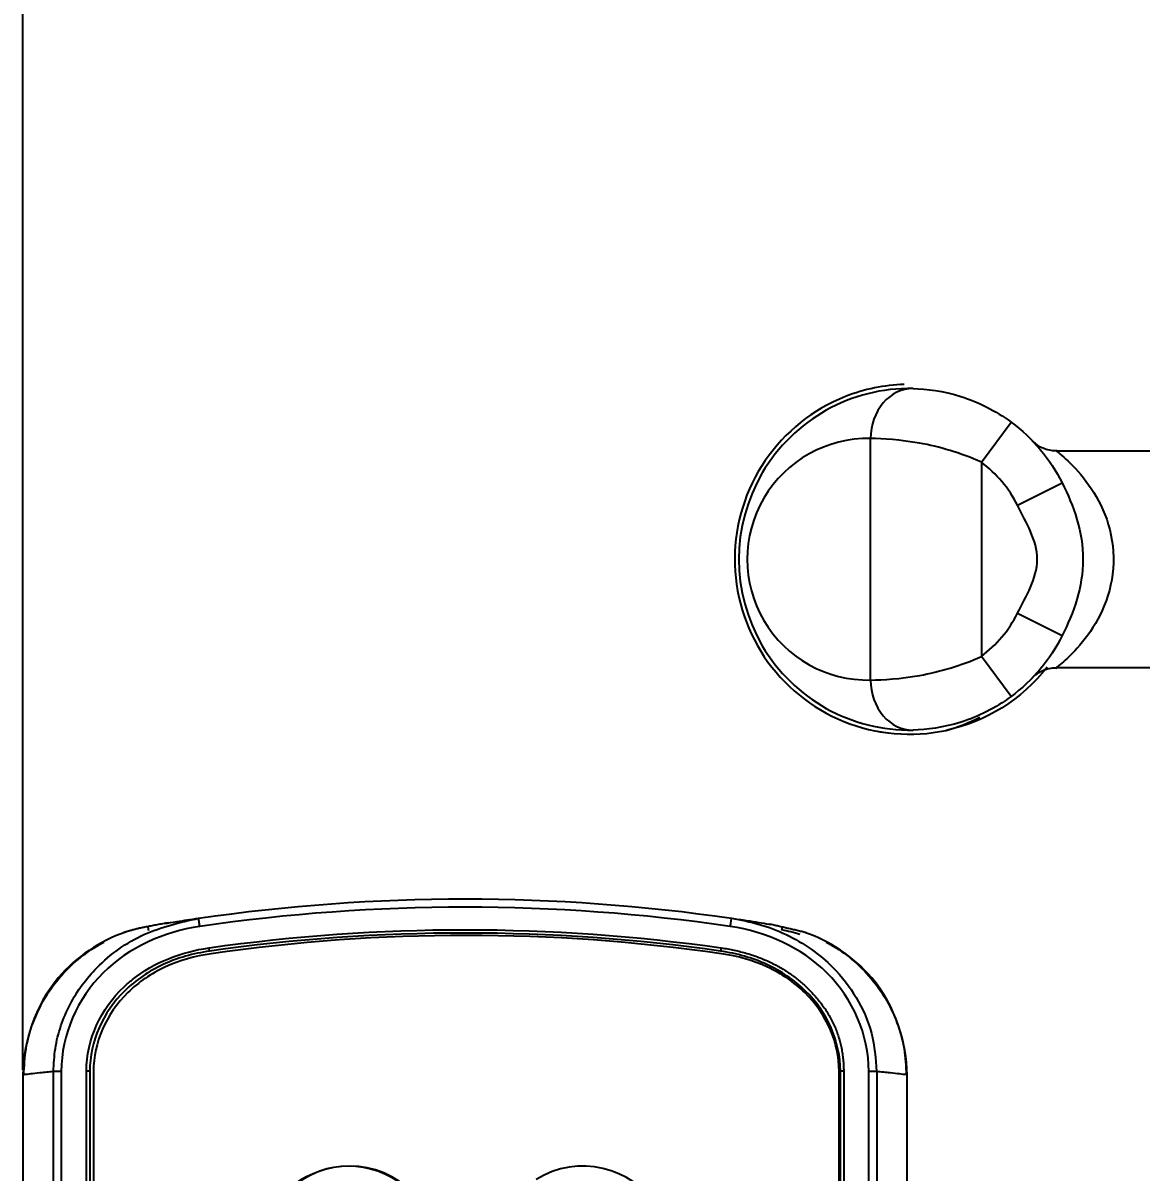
# Model space of a CAD drawing. Header units: millimetres. Extents: x 28 to 3046, y 8 to 3716.
# Drawn here: x 895.3 to 962.4, y 1310.2 to 1379.2 of the extents above; entities that cross this region are included whole.
import ezdxf

# ---------------------------------------------------------------- set-up
doc = ezdxf.new("R2010")
doc.units = ezdxf.units.MM
doc.layers.get('Defpoints').update_dxf_attribs({"linetype": 'CONTINUOUS'})
doc.layers.add('1LINE', color=7, linetype='CONTINUOUS')
doc.styles.add('Annotative', font='malgun.ttf')
doc.dimstyles.new('WOO', dxfattribs={"dimtxt": 20, "dimasz": 2, "dimexe": 1.25, "dimexo": 0.3, "dimgap": 1, "dimtad": 1, "dimdec": 1, "dimzin": 1, "dimdsep": 46, "dimtxsty": 'Annotative', "dimcen": 0, "dimclrd": 1, "dimclre": 1, "dimclrt": 2, "dimadec": 0, "dimazin": 0, "dimtfac": 1, "dimtdec": 1, "dimtofl": 0, "dimtmove": 0, "dimatfit": 3, "dimfxl": 0, "dimarcsym": 0})

# ---------------------------------------------------------------- blocks, each defined once
blk = doc.blocks.new('*D8')
at = {"layer": '1LINE', "color": 1, "lineweight": -2}
for p, q in [((895.291, 1316.345), (895.291, 1490.403)), ((1363.902, 1161.266), (1363.902, 1490.403)), ((897.291, 1489.153), (1361.902, 1489.153))]:
    blk.add_line(p, q, dxfattribs=at)
at = {"layer": '1LINE', "color": 1}
for points in [[(897.291, 1489.486), (897.291, 1488.819), (895.291, 1489.153)], [(1361.902, 1489.486), (1361.902, 1488.819), (1363.902, 1489.153)]]:
    blk.add_solid(points, dxfattribs=at)
at = {"layer": 'Defpoints', "color": 0}
for p in [(1363.902, 1489.153), (895.291, 1316.045), (1363.902, 1160.966)]:
    blk.add_point(p, dxfattribs=at)
at = {"layer": '1LINE', "color": 2, "insert": (1150.647, 1500.486), "char_height": 20, "attachment_point": 5, "style": 'Annotative'}
blk.add_mtext('468', dxfattribs=at)

msp = doc.modelspace()

# ---------------------------------------------------------------- linework, layer by layer
at = {"layer": '1LINE', "linetype": 'Continuous'}
for p, q in [((952.847, 1352.82), (954.632, 1355.231)), ((946.191, 1339.745), (946.191, 1354.242)), ((971.169, 1353.494), (957.389, 1353.494)), ((952.847, 1352.82), (952.847, 1341.167)), ((955.018, 1350.235), (957.701, 1351.577)), ((955.018, 1343.752), (957.701, 1342.411)), ((954.632, 1338.756), (952.847, 1341.167)), ((957.389, 1340.494), (971.169, 1340.494)), ((906.494, 1323.472), (906.466, 1323.67)), ((937.214, 1323.67), (937.186, 1323.472)), ((895.291, 1316.045), (895.291, 1165.816)), ((897.12, 1172.706), (897.12, 1316.248)), ((897.585, 1316.248), (897.585, 1172.709)), ((899.101, 1177.179), (899.101, 1316.262)), ((899.301, 1316.262), (899.101, 1316.262)), ((899.301, 1316.262), (899.301, 1177.179)), ((944.58, 1316.262), (944.38, 1316.262)), ((944.38, 1177.179), (944.38, 1316.262)), ((944.58, 1316.262), (944.58, 1177.179)), ((946.095, 1172.709), (946.095, 1316.244)), ((946.561, 1316.248), (946.561, 1172.709)), ((948.389, 1304.482), (948.389, 1316.045))]:
    msp.add_line(p, q, dxfattribs=at)
for centre, radius, start, end in [((948.533, 1346.994), 10.25, 88.78216, 271.21784), ((946.037, 1346.994), 7.25, 88.78216, 271.21784), ((948.533, 1346.994), 7.25, 26.55908, 53.48156), ((948.533, 1346.994), 7.25, 306.51844, 333.44092), ((921.84, 1215.676), 110.433, 81.70675, 98.29269), ((921.84, 1215.676), 108.883, 81.89748, 98.10203)]:
    msp.add_arc(centre, radius, start, end, dxfattribs=at)
at = {"layer": '1LINE', "linetype": 'Continuous', "extrusion": (0, 0, -1)}
for centre, radius, start, end in [((-948.533, 1346.994), 10.25, 126.51844, 153.44092), ((-948.533, 1346.994), 10.25, 206.55908, 233.48156), ((-948.533, 1346.994), 10.5, 218.12377, 257.93015), ((-921.84, 1215.676), 110.933, 81.7073, 98.29267), ((-921.84, 1215.676), 109.083, 81.89797, 98.10252), ((-914.84, 1305.279), 5.3, 28.14402, 257.18638)]:
    msp.add_arc(centre, radius, start, end, dxfattribs=at)
at = {"layer": '1LINE', "linetype": 'Continuous'}
for centre, major_axis, start_param, end_param in [((948.687, 1354.242), (0.064, 2.999), 0, 1.588481), ((948.687, 1339.745), (0.064, -2.999), 4.694704, 6.283185)]:
    msp.add_ellipse(centre, major_axis=major_axis, ratio=0.831992, start_param=start_param, end_param=end_param, dxfattribs=at)
for points, degree, knots in [([(948.22, 1357.487), (947.014, 1357.45), (945.812, 1357.208), (942.731, 1355.993), (941.048, 1354.648), (938.691, 1351.205), (938.043, 1349.121), (938.023, 1344.972), (938.655, 1342.871), (940.967, 1339.423), (942.652, 1338.047), (946.528, 1336.477), (948.671, 1336.286), (950.728, 1336.726)], 3, [0, 0, 0, 0, 0.103943, 0.103943, 0.283154, 0.283154, 0.462366, 0.462366, 0.641577, 0.641577, 0.820789, 0.820789, 1, 1, 1, 1]), ([(948.751, 1357.242), (949.545, 1357.225), (950.578, 1357.097), (952.659, 1356.44), (953.705, 1355.918), (954.632, 1355.231)], 3, [0, 0, 0, 0, 0.5, 0.5, 1, 1, 1, 1]), ([(952.847, 1352.82), (951.62, 1353.388), (950.309, 1353.754), (947.97, 1354.173), (946.941, 1354.232), (946.191, 1354.242)], 3, [0, 0, 0, 0, 0.5, 0.5, 1, 1, 1, 1]), ([(957.391, 1353.505), (957.269, 1353.497), (957.014, 1353.506), (956.655, 1353.608), (956.354, 1353.753), (956.143, 1353.898), (956.02, 1354.003), (955.957, 1354.064), (955.935, 1354.085), (955.926, 1354.094), (955.919, 1354.102), (955.914, 1354.107), (955.913, 1354.108), (955.913, 1354.108)], 3, [0, 0, 0, 0, 0.195507, 0.41955, 0.60261, 0.742267, 0.835527, 0.869215, 0.885449, 0.897619, 0.914304, 0.945501, 1, 1, 1, 1]), ([(957.354, 1353.494), (957.354, 1353.494), (957.356, 1353.493), (957.399, 1353.458), (957.692, 1353.231), (958.802, 1352.18), (959.821, 1350.988), (960.65, 1348.597), (960.807, 1347.692), (960.752, 1345.867), (960.545, 1344.986), (959.603, 1342.669), (958.568, 1341.561), (957.578, 1340.666), (957.362, 1340.499), (957.355, 1340.494)], 3, [0, 0, 0, 0, 0.010617, 0.010617, 0.135689, 0.135689, 0.385834, 0.385834, 0.510906, 0.510906, 0.635979, 0.635979, 0.886123, 0.886123, 1, 1, 1, 1]), ([(957.701, 1351.577), (958.387, 1350.205), (958.952, 1348.643), (958.948, 1345.327), (958.386, 1343.781), (957.701, 1342.411)], 3, [0, 0, 0, 0, 0.5, 0.5, 1, 1, 1, 1]), ([(955.018, 1343.752), (955.536, 1344.789), (956.197, 1345.826), (956.203, 1348.146), (955.538, 1349.194), (955.018, 1350.235)], 3, [0, 0, 0, 0, 0.5, 0.5, 1, 1, 1, 1]), ([(946.191, 1339.745), (946.941, 1339.755), (947.979, 1339.816), (950.321, 1340.237), (951.62, 1340.599), (952.847, 1341.167)], 3, [0, 0, 0, 0, 0.5, 0.5, 1, 1, 1, 1]), ([(955.928, 1339.896), (955.928, 1339.896), (955.929, 1339.897), (955.933, 1339.901), (955.948, 1339.916), (955.972, 1339.94), (956.028, 1339.992), (956.195, 1340.134), (956.525, 1340.334), (956.964, 1340.485), (957.268, 1340.482), (957.388, 1340.468)], 3, [0, 0, 0, 0, 0.040243, 0.114935, 0.152868, 0.174122, 0.201486, 0.285223, 0.517043, 0.813249, 1, 1, 1, 1]), ([(954.632, 1338.756), (953.706, 1338.07), (952.664, 1337.55), (950.589, 1336.893), (949.544, 1336.763), (948.751, 1336.746)], 3, [0, 0, 0, 0, 0.5, 0.5, 1, 1, 1, 1]), ([(897.122, 1316.248), (897.146, 1316.709), (897.193, 1317.636), (897.535, 1318.995), (898.084, 1320.282), (898.818, 1321.458), (900.165, 1323.026), (902.465, 1324.678), (904.717, 1325.193), (905.84, 1325.449)], 3, [0, 0, 0, 0, 0.100074, 0.201414, 0.302706, 0.402994, 0.501331, 0.751481, 1, 1, 1, 1]), ([(903.792, 1325.131), (904.009, 1325.167), (904.591, 1325.262), (905.387, 1325.381), (905.84, 1325.449)], 3, [0, 0, 0, 0, 0.432118, 1, 1, 1, 1]), ([(937.84, 1325.449), (938.149, 1325.403), (938.763, 1325.312), (939.507, 1325.194), (939.955, 1325.12), (940.167, 1325.085), (940.208, 1325.078)], 3, [0, 0, 0, 0, 0.308907, 0.61504, 0.921438, 1, 1, 1, 1]), ([(937.84, 1325.449), (938.4, 1325.342), (939.527, 1325.128), (941.145, 1324.507), (942.643, 1323.636), (944.117, 1322.406), (945.416, 1320.723), (946.372, 1318.576), (946.496, 1317.022), (946.558, 1316.248)], 3, [0, 0, 0, 0, 0.123707, 0.248946, 0.374324, 0.498464, 0.663568, 0.832311, 1, 1, 1, 1]), ([(901.403, 1324.596), (899.933, 1324.079), (898.491, 1323.15), (895.999, 1320.186), (895.306, 1317.973), (895.291, 1316.045)], 3, [0, 0, 0, 0, 0.432127, 0.432127, 1, 1, 1, 1]), ([(905.912, 1324.955), (903.726, 1324.637), (901.651, 1323.697), (898.56, 1320.634), (897.605, 1318.471), (897.588, 1316.248)], 3, [0, 0, 0, 0, 0.5, 0.5, 1, 1, 1, 1]), ([(946.092, 1316.244), (946.076, 1318.464), (945.137, 1320.615), (942.025, 1323.705), (939.95, 1324.622), (937.769, 1324.954)], 3, [0, 0, 0, 0, 0.5, 0.5, 1, 1, 1, 1]), ([(948.389, 1316.045), (948.375, 1317.973), (947.681, 1320.186), (945.17, 1323.172), (943.687, 1324.104), (942.192, 1324.619)], 3, [0, 0, 0, 0, 0.563537, 0.563537, 1, 1, 1, 1]), ([(895.341, 1316.045), (895.367, 1316.569), (895.421, 1317.633), (895.862, 1319.198), (896.569, 1320.685), (897.541, 1322.016), (898.715, 1323.132), (899.634, 1323.733), (900.123, 1323.996), (900.151, 1324.011)], 3, [0, 0, 0, 0, 0.160626, 0.326603, 0.495364, 0.664067, 0.829879, 0.99024, 1, 1, 1, 1]), ([(937.214, 1323.67), (940.312, 1323.229), (942.317, 1321.335), (944.579, 1319.2), (944.58, 1316.262)], 2, [0, 0, 0, 0.5, 0.5, 1, 1, 1]), ([(943.529, 1324.011), (943.557, 1323.996), (944.045, 1323.733), (944.964, 1323.133), (946.138, 1322.017), (947.11, 1320.686), (947.818, 1319.199), (948.259, 1317.634), (948.313, 1316.569), (948.339, 1316.045)], 3, [0, 0, 0, 0, 0.009619, 0.169929, 0.335719, 0.504433, 0.673236, 0.839284, 1, 1, 1, 1]), ([(906.494, 1323.472), (905.51, 1323.332), (904.583, 1323.069), (902.857, 1322.276), (902.064, 1321.743), (900.086, 1319.806), (899.301, 1318.054), (899.301, 1316.262)], 3, [0, 0, 0, 0, 0.25, 0.25, 0.5, 0.5, 1, 1, 1, 1]), ([(944.38, 1316.262), (944.38, 1318.053), (943.595, 1319.806), (941.616, 1321.743), (940.823, 1322.276), (939.097, 1323.069), (938.171, 1323.332), (937.186, 1323.472)], 3, [0, 0, 0, 0, 0.5, 0.5, 0.75, 0.75, 1, 1, 1, 1]), ([(899.101, 1316.262), (899.101, 1318.185), (899.988, 1320.036), (901.524, 1321.487), (901.691, 1321.632), (901.864, 1321.769)], 3, [0, 0, 0, 0, 0.895205, 0.895205, 1, 1, 1, 1]), ([(944.305, 1177.171), (944.305, 1177.171), (944.305, 1316.254), (944.305, 1316.254), (944.305, 1317.978), (943.554, 1319.701), (942.246, 1320.983)], 3, [0, 0, 0, 0, 0.5, 0.5, 0.5, 1, 1, 1, 1]), ([(897.12, 1316.248), (896.835, 1316.217), (896.271, 1316.157), (895.72, 1316.095), (895.368, 1316.055), (895.316, 1316.048), (895.291, 1316.045)], 3, [0, 0, 0, 0, 0.259698, 0.512916, 0.759676, 1, 1, 1, 1]), ([(948.389, 1316.045), (948.364, 1316.048), (948.312, 1316.054), (947.961, 1316.095), (947.41, 1316.157), (946.846, 1316.217), (946.56, 1316.248)], 3, [0, 0, 0, 0, 0.240324, 0.487084, 0.740302, 1, 1, 1, 1])]:
    msp.add_open_spline(points, degree=degree, knots=knots, dxfattribs=at)
for points, degree in [([(950.728, 1336.726), (951.432, 1336.915), (952.11, 1337.181), (952.75, 1337.513)], 3), ([(946.587, 1336.676), (946.815, 1336.633), (947.043, 1336.598), (947.272, 1336.57)], 3), ([(904.025, 1325.172), (902.029, 1324.837), (901.281, 1324.561)], 2), ([(937.769, 1324.954), (937.806, 1325.213), (937.841, 1325.449), (937.841, 1325.449)], 3), ([(942.335, 1324.581), (940.108, 1325.097)], 1), ([(902.796, 1324.912), (902.796, 1324.912), (902.812, 1324.818), (902.83, 1324.715)], 3), ([(937.24, 1323.316), (926.928, 1324.784), (916.902, 1324.784), (906.591, 1323.316)], 3), ([(940.885, 1324.911), (940.885, 1324.911), (940.867, 1324.807), (940.851, 1324.714)], 3), ([(940.857, 1324.764), (941.229, 1324.696), (941.595, 1324.605), (941.954, 1324.493)], 3), ([(901.864, 1321.769), (903.168, 1322.807), (904.794, 1323.432), (906.466, 1323.67)], 3), ([(906.591, 1323.316), (905.611, 1323.177), (904.692, 1322.912), (903.858, 1322.528)], 3), ([(939.973, 1322.528), (939.141, 1322.911), (938.221, 1323.176), (937.24, 1323.316)], 3), ([(903.858, 1322.528), (902.988, 1322.128), (902.224, 1321.608), (901.585, 1320.983)], 3), ([(942.246, 1320.983), (941.607, 1321.609), (940.842, 1322.129), (939.973, 1322.528)], 3), ([(901.585, 1320.983), (900.276, 1319.702), (899.526, 1317.978), (899.526, 1316.255)], 3), ([(897.585, 1316.248), (897.386, 1316.248), (897.193, 1316.248), (897.12, 1316.248)], 3), ([(899.526, 1316.255), (899.526, 1316.255), (899.526, 1177.171), (899.526, 1177.171)], 3), ([(946.56, 1316.248), (946.488, 1316.247), (946.295, 1316.245), (946.095, 1316.244)], 3), ([(917.903, 1309.649), (915.484, 1311.298), (912.187, 1310.676), (910.537, 1308.258)], 3), ([(933.415, 1308.071), (931.869, 1310.556), (928.601, 1311.317), (926.115, 1309.771)], 3)]:
    msp.add_open_spline(points, degree=degree, dxfattribs=at)
msp.add_rational_spline([(905.912, 1324.955), (905.84, 1325.449), (905.84, 1325.449)], [1, 0.707217951209, 1], degree=2, dxfattribs=at)

# ---------------------------------------------------------------- dimensions: what is measured, and where the dimension line sits
at = {"layer": '1LINE'}
dim = msp.add_linear_dim(base=(1363.902, 1489.153), p1=(895.291, 1316.045), p2=(1363.902, 1160.966), text='468', dimstyle='WOO', override={"dimdec": 0}, dxfattribs=at)
dim.commit()
dim.dimension.update_dxf_attribs({"geometry": '*D8', "text_midpoint": (1150.647, 1489.153), "dimtype": 160})

doc.saveas('drawing.dxf')
